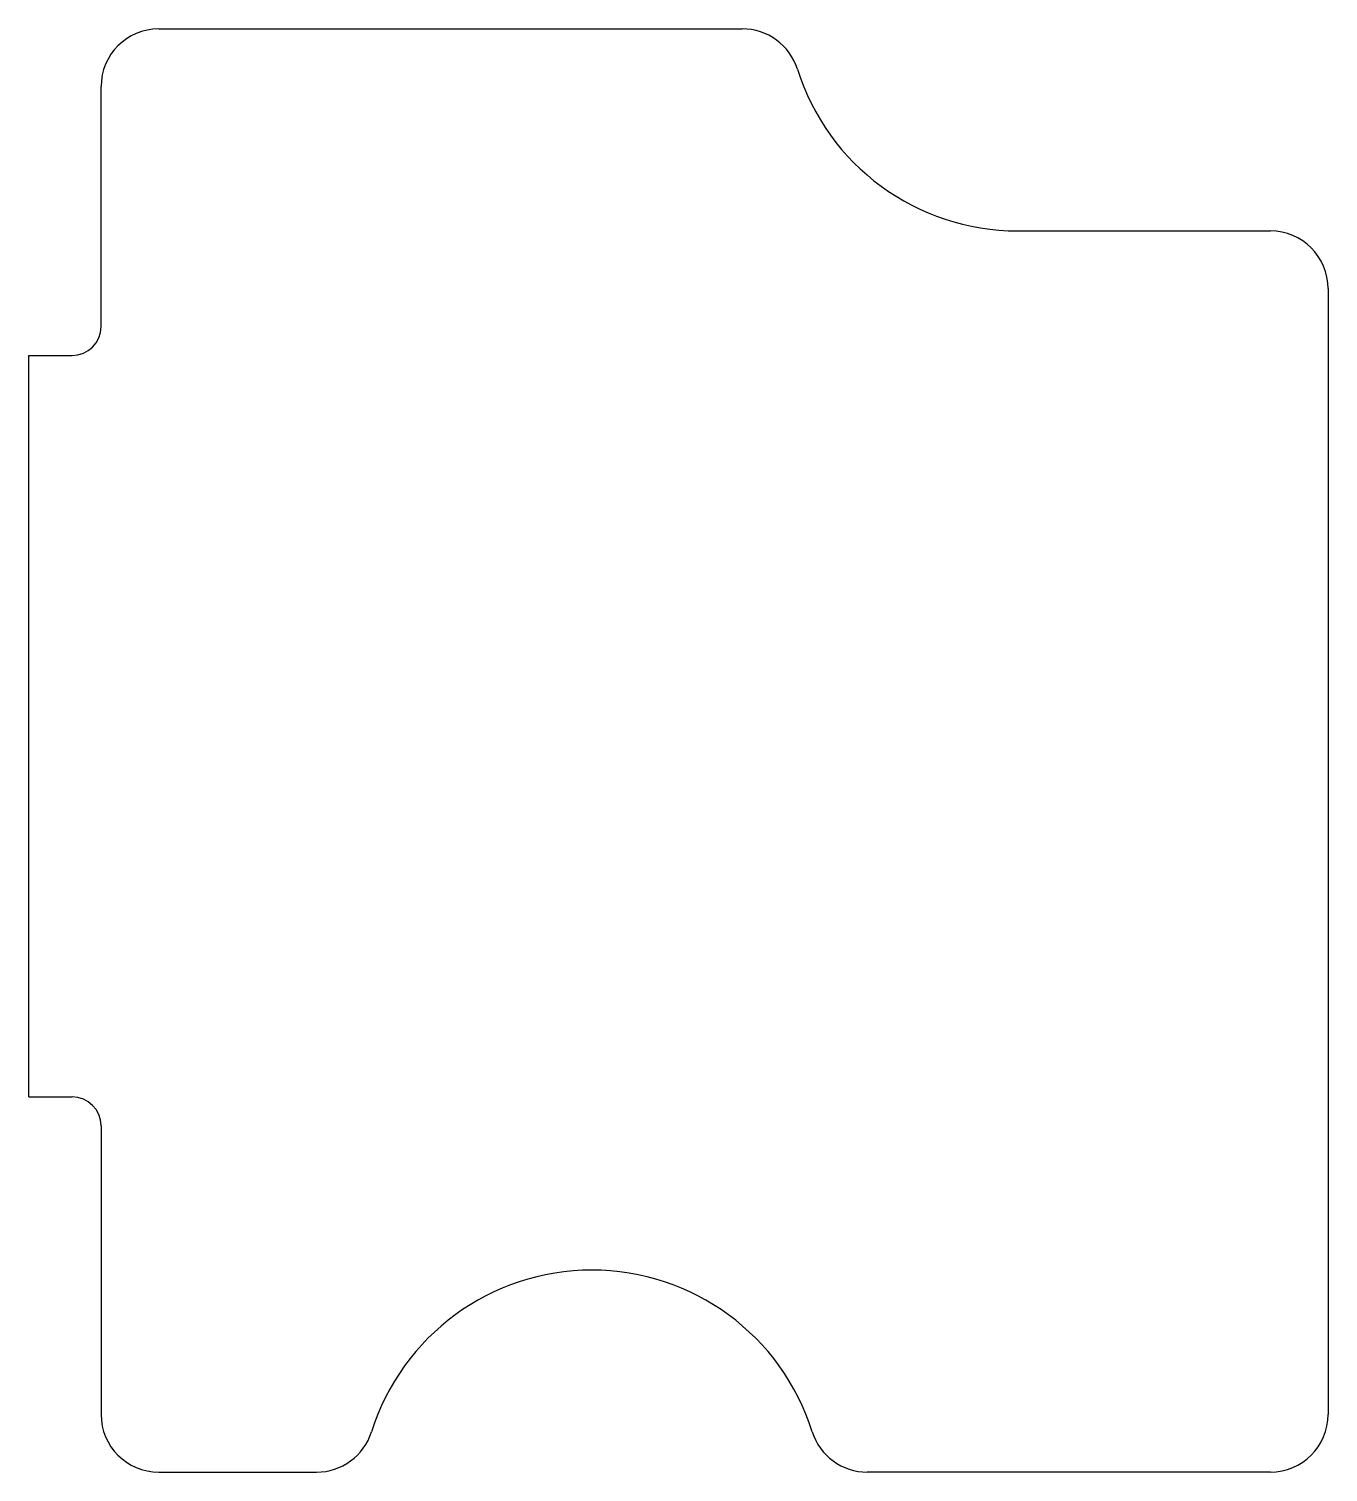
# Model space of a CAD drawing. Extents: x -100 to -10, y -50 to 50.
import ezdxf

# ---------------------------------------------------------------- set-up
doc = ezdxf.new("R2010")
doc.units = 0
doc.layers.add('MODELSKETCH_VISIBLE', color=7, linetype='CONTINUOUS')

msp = doc.modelspace()

# ---------------------------------------------------------------- linework, layer by layer
at = {"layer": 'MODELSKETCH_VISIBLE'}
for p, q in [((-91, 50), (-50.58, 50)), ((-95, 29.37), (-95, 46)), ((-31.5, 36), (-14, 36)), ((-10, 32), (-10, -46)), ((-100, -24), (-100, 27.37)), ((-100, 27.37), (-97, 27.37)), ((-100, -24), (-97, -24)), ((-95, -26), (-95, -46)), ((-91, -50), (-80.08, -50)), ((-14, -50), (-41.92, -50))]:
    msp.add_line(p, q, dxfattribs=at)
for centre, radius, start, end in [((-91, 46), 4, 90, 180), ((-50.58, 46), 4, 17.4576, 90), ((-31.5, 52), 16, 197.4576, 270), ((-14, 32), 4, 0, 90), ((-97, 29.37), 2, 270, 0), ((-97, -26), 2, 0, 90), ((-61, -52), 16, 17.4576, 162.5424), ((-91, -46), 4, 180, 270), ((-14, -46), 4, 270, 0), ((-80.08, -46), 4, 270, 342.5424), ((-41.92, -46), 4, 197.4576, 270)]:
    msp.add_arc(centre, radius, start, end, dxfattribs=at)

doc.saveas('drawing.dxf')
